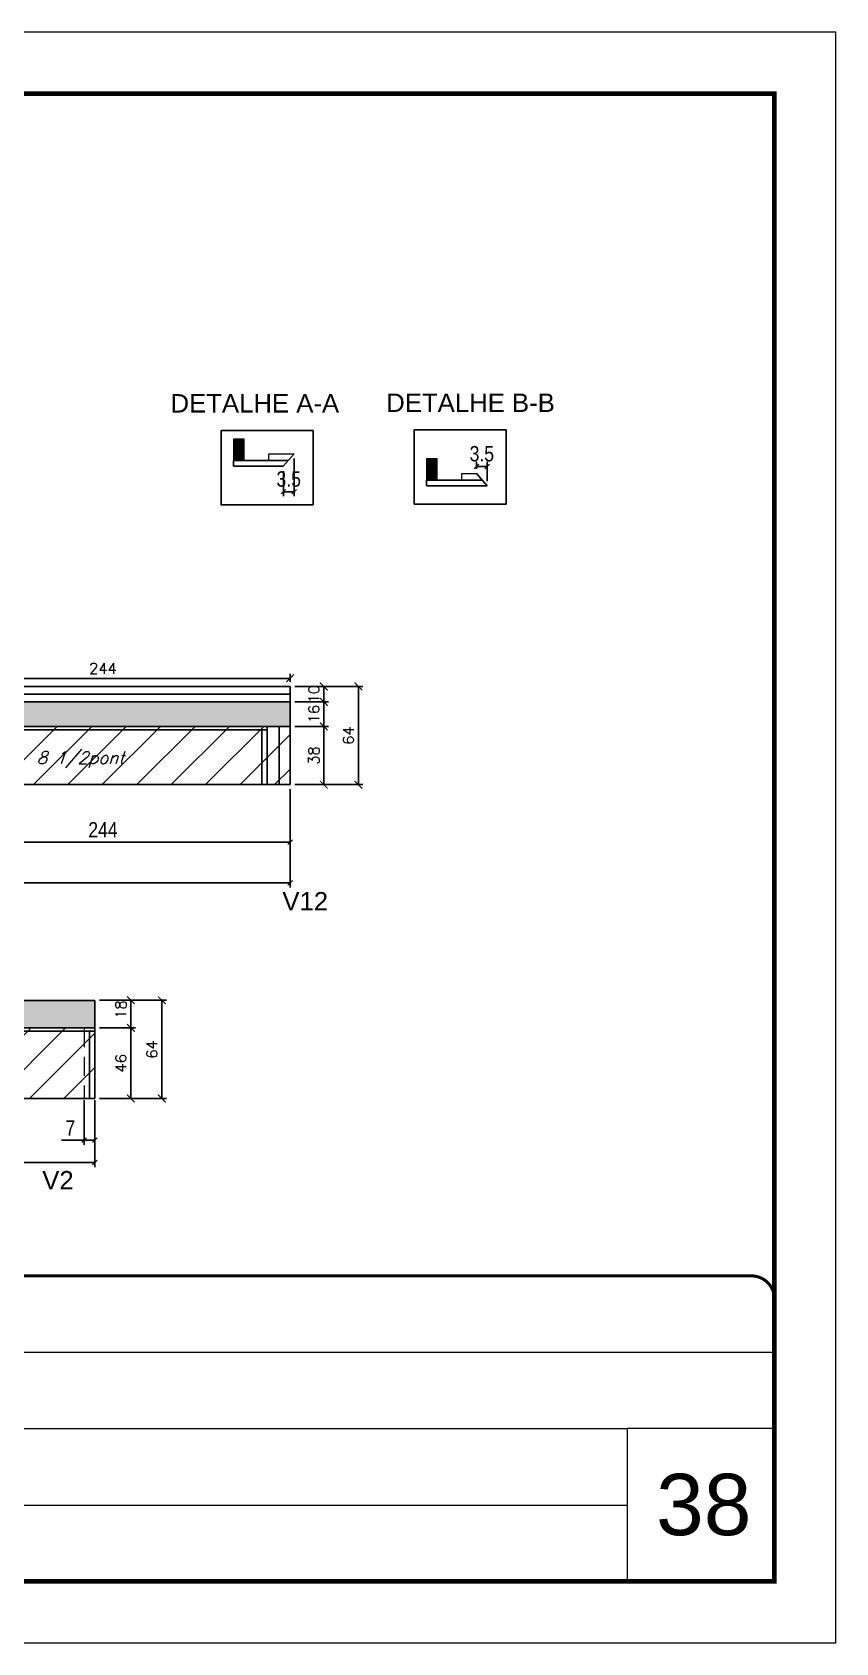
# Model space of a CAD drawing. Extents: x -10448 to -1189, y -11772 to 17235.
# Drawn here: x -7902 to -7378, y 5457 to 6507 of the extents above; entities that cross this region are included whole.
import ezdxf

# ---------------------------------------------------------------- set-up
doc = ezdxf.new("R2010")
doc.units = 0
for name, pattern in [('CONTINUO', [0]), ('DASHED', [0.75, 0.5, -0.25]), ('HIDDEN', [0.375, 0.25, -0.125])]:
    doc.linetypes.add(name, pattern=pattern)
for name, color, linetype in [('5', 5, 'Continuous'), ('COTA', 241, 'Continuous'), ('Painéis', 200, 'Continuous'), ('Reaproveitamento', 251, 'Continuous'), ('SARR_2.2x10', 60, 'Continuous'), ('SARR_2.2x7', 40, 'Continuous'), ('SARR_3.5x7', 81, 'Continuous'), ('texto', 7, 'Continuous')]:
    doc.layers.add(name, color=color, linetype=linetype)
for name, color, linetype, lineweight in [('CARIMBO', 255, 'Continuous', 9), ('Escoras', 2, 'Continuous', 25), ('Folhas', 255, 'Continuous', 9), ('Madeira', 126, 'Continuous', 18), ('Sarr 2.2x7', 40, 'Continuous', 9), ('SARRAFO DE PRESSAO', 251, 'DASHED', 9)]:
    doc.layers.add(name, color=color, linetype=linetype, lineweight=lineweight)
doc.styles.add('ARIAL', font='arial.ttf')
doc.styles.add('COTA TECNICA', font='techl___.ttf', dxfattribs={"height": 10})
doc.styles.add('Romans', font='romans.shx')
doc.styles.get("Standard").update_dxf_attribs({"font": 'arial.ttf'})
doc.dimstyles.new('Cota Paínel', dxfattribs={"dimtxt": 7, "dimasz": 5, "dimexe": 3, "dimexo": 3, "dimgap": 3, "dimtad": 1, "dimdec": 1, "dimzin": 12, "dimdsep": 46, "dimtxsty": 'Romans', "dimblk": 'ARCHTICK', "dimcen": 0, "dimclrd": 4, "dimclre": 4, "dimclrt": 1, "dimadec": 1, "dimazin": 3, "dimtfac": 1, "dimtdec": 1, "dimtmove": 0, "dimatfit": 3, "dimldrblk": 'OBLIQUE', "dimfxl": 1, "dimtolj": 1, "dimtzin": 12, "dimarcsym": 0})
doc.dimstyles.new('PAINEL', dxfattribs={"dimtxt": 10, "dimasz": 3, "dimexe": 3, "dimexo": 3, "dimgap": 3, "dimtad": 1, "dimdec": 1, "dimzin": 12, "dimdsep": 46, "dimtxsty": 'COTA TECNICA', "dimblk1": 'OBLIQUE', "dimblk2": 'OBLIQUE', "dimsah": 1, "dimcen": 0.9, "dimclrd": 4, "dimclre": 4, "dimclrt": 240, "dimadec": 1, "dimazin": 3, "dimtfac": 1, "dimtdec": 1, "dimtmove": 0, "dimatfit": 3, "dimfxl": 1, "dimtolj": 1, "dimtzin": 12, "dimarcsym": 0})
pattern_1 = [(50, (91.3537, 0), (5.46554, -0.4781726), [0.5715, -6.2865]), (355, (91.3537, 0), (-1.0573026, 5.7317054), [0.4572, -5.0292175]), (100.451445, (91.809, -0.04), (4.4082374, 5.2535326), [0.4857003, -5.3427073]), (46.1842, (91.354, 1.524), (8.1323712, -1.26127), [0.85725, -9.42975]), (96.63556, (92.031, 1.419), (7.122124, 7.422784), [0.728551, -8.014068]), (351.18415, (91.354, 1.524), (7.122124, 7.422784), [0.685799, -7.543792]), (21, (92.1157, 1.143), (4.5484317, -3.067956), [0.5715, -6.2865]), (326, (92.1157, 1.143), (1.8540609, 5.525639), [0.4572, -5.0292]), (71.451445, (92.4947, 0.8873), (6.4024926, 2.457683), [0.4857003, -5.342698]), (37.5, (91.3537, 0), (0.0926581, 2.53665117), [0, -4.96824, 0, -5.1054, 0, -5.04825]), (7.5, (91.3537, 0), (2.0045899, 3.00541724), [0, -2.91084, 0, -4.85394, 0, -1.92405]), (327.5, (89.6544, 0), (4.06771786, -0.17186232), [0, -1.905, 0, -5.9436, 0, -7.8867]), (317.5, (88.8924, 0), (4.4438754, 0.7627947), [0, -2.4765, 0, -3.94716, 0, -5.6007])]
pattern_2 = [(45, (91.354, 0), (-11.22532, 11.22532), [])]

# ---------------------------------------------------------------- blocks, each defined once
blk = doc.blocks.new('9999999999')
at = {"color": 30, "linetype": 'CONTINUO'}
for p, q in [((98564.6, 34379.6), (99584, 34379.6)), ((98564.6, 34329.8), (99488, 34329.8)), ((99584, 34329.8), (99488, 34329.8)), ((99488, 34329.8), (99488, 34230.2)), ((98564.6, 34280), (99488, 34280))]:
    blk.add_line(p, q, dxfattribs=at)
at = {"color": 30, "linetype": 'CONTINUO', "const_width": 2}
blk.add_lwpolyline([(99584, 34230.2), (99584, 34414.4, 0.414214), (99569, 34429.4), (98229, 34429.4, 0.414214), (98214, 34414.4), (98214, 34245.2, 0.414214), (98229, 34230.2), (99584, 34230.2)], format="xyb", dxfattribs=at)
at = {"layer": 'Folhas'}
blk.add_lwpolyline([(98139, 34190.2), (99624, 34190.2), (99624, 35240.2), (98139, 35240.2)], close=True, dxfattribs=at)
at = {"layer": 'Folhas', "color": 30, "const_width": 3}
blk.add_lwpolyline([(98214, 34230.2), (99584, 34230.2), (99584, 35200.2), (98214, 35200.2)], close=True, dxfattribs=at)
blk = doc.blocks.new('_Oblique')
at = {"color": 0, "linetype": 'ByBlock', "lineweight": -2}
blk.add_line((-0.5, -0.5), (0.5, 0.5), dxfattribs=at)
blk = doc.blocks.new('*D1129')
at = {"layer": 'Defpoints', "color": 0, "linetype": 'ByBlock', "transparency": 16777216}
for p in [(-7612.5, 6224), (-7612.5, 6219.3), (-7605.5, 6211.3)]:
    blk.add_point(p, dxfattribs=at)
at = {"layer": 'Escoras', "color": 4, "linetype": 'ByBlock', "lineweight": -2, "transparency": 16777216}
for p, q in [((-7612.5, 6222.3), (-7612.5, 6227)), ((-7605.5, 6214.3), (-7605.5, 6227)), ((-7605.5, 6224), (-7612.5, 6224))]:
    blk.add_line(p, q, dxfattribs=at)
at = {"layer": 'Escoras', "color": 4, "linetype": 'ByBlock', "lineweight": -2, "transparency": 16777216, "xscale": 3, "yscale": 3, "zscale": 3, "rotation": 180}
blk.add_blockref('_Oblique', (-7612.5, 6224), dxfattribs=at)
at = {"layer": 'Escoras', "color": 4, "linetype": 'ByBlock', "lineweight": -2, "transparency": 16777216, "xscale": 3, "yscale": 3, "zscale": 3}
blk.add_blockref('_Oblique', (-7605.5, 6224), dxfattribs=at)
at = {"layer": 'Escoras', "color": 240, "linetype": 'ByBlock', "transparency": 16777216, "insert": (-7609, 6232.2), "char_height": 10, "attachment_point": 5, "style": 'COTA TECNICA'}
blk.add_mtext('\\A1;3.5', dxfattribs=at)
blk = doc.blocks.new('*D1130')
at = {"layer": 'Defpoints', "color": 0, "linetype": 'ByBlock', "transparency": 16777216}
for p in [(-7731.4, 6232.2), (-7738.4, 6223.9), (-7738.4, 6207.5)]:
    blk.add_point(p, dxfattribs=at)
at = {"layer": 'Escoras', "color": 4, "linetype": 'ByBlock', "lineweight": -2, "transparency": 16777216}
for p, q in [((-7731.4, 6229.2), (-7731.4, 6204.5)), ((-7738.4, 6220.9), (-7738.4, 6204.5)), ((-7731.4, 6207.5), (-7738.4, 6207.5))]:
    blk.add_line(p, q, dxfattribs=at)
at = {"layer": 'Escoras', "color": 4, "linetype": 'ByBlock', "lineweight": -2, "transparency": 16777216, "xscale": 3, "yscale": 3, "zscale": 3, "rotation": 180}
blk.add_blockref('_Oblique', (-7738.4, 6207.5), dxfattribs=at)
at = {"layer": 'Escoras', "color": 4, "linetype": 'ByBlock', "lineweight": -2, "transparency": 16777216, "xscale": 3, "yscale": 3, "zscale": 3}
blk.add_blockref('_Oblique', (-7731.4, 6207.5), dxfattribs=at)
at = {"layer": 'Escoras', "color": 240, "linetype": 'ByBlock', "transparency": 16777216, "insert": (-7734.9, 6215.7), "char_height": 10, "attachment_point": 5, "style": 'COTA TECNICA'}
blk.add_mtext('\\A1;3.5', dxfattribs=at)
blk = doc.blocks.new('_ArchTick')
at = {"color": 0, "linetype": 'ByBlock', "const_width": 0.15}
blk.add_lwpolyline([(-0.5, -0.5), (0.5, 0.5)], dxfattribs=at)
blk = doc.blocks.new('*D1131')
at = {"layer": 'COTA', "color": 4, "lineweight": -2, "transparency": 16777216}
for p, q in [((-7731, 6054.5), (-7709, 6054.5)), ((-7712, 6016.5), (-7712, 6054.5)), ((-7731, 6016.5), (-7709, 6016.5))]:
    blk.add_line(p, q, dxfattribs=at)
at = {"layer": 'Defpoints', "color": 0, "transparency": 16777216}
for p in [(-7734, 6054.5), (-7712, 6054.5), (-7734, 6016.5)]:
    blk.add_point(p, dxfattribs=at)
at = {"layer": 'COTA', "color": 4, "lineweight": -2, "transparency": 16777216, "xscale": 5, "yscale": 5, "zscale": 5}
for p, rotation in [((-7712, 6054.5), 90), ((-7712, 6016.5), 270)]:
    blk.add_blockref('_ArchTick', p, dxfattribs=dict(at, rotation=rotation))
at = {"layer": 'COTA', "color": 1, "transparency": 16777216, "insert": (-7718.5, 6035.5), "char_height": 7, "attachment_point": 5, "rotation": 90, "style": 'Romans'}
blk.add_mtext('\\A1;38', dxfattribs=at)
blk = doc.blocks.new('*D1132')
at = {"layer": 'COTA', "color": 4, "lineweight": -2, "transparency": 16777216}
for p, q in [((-7731, 6070.5), (-7709, 6070.5)), ((-7712, 6054.5), (-7712, 6070.5)), ((-7731, 6054.5), (-7709, 6054.5))]:
    blk.add_line(p, q, dxfattribs=at)
at = {"layer": 'Defpoints', "color": 0, "transparency": 16777216}
for p in [(-7734, 6070.5), (-7712, 6070.5), (-7734, 6054.5)]:
    blk.add_point(p, dxfattribs=at)
at = {"layer": 'COTA', "color": 4, "lineweight": -2, "transparency": 16777216, "xscale": 5, "yscale": 5, "zscale": 5}
for p, rotation in [((-7712, 6070.5), 90), ((-7712, 6054.5), 270)]:
    blk.add_blockref('_ArchTick', p, dxfattribs=dict(at, rotation=rotation))
at = {"layer": 'COTA', "color": 1, "transparency": 16777216, "insert": (-7718.5, 6062.5), "char_height": 7, "attachment_point": 5, "rotation": 90, "style": 'Romans'}
blk.add_mtext('\\A1;16', dxfattribs=at)
blk = doc.blocks.new('*D1133')
at = {"layer": 'COTA', "color": 4, "lineweight": -2, "transparency": 16777216}
for p, q in [((-7731, 6080.5), (-7686.5, 6080.5)), ((-7689.5, 6016.5), (-7689.5, 6080.5)), ((-7731, 6016.5), (-7686.5, 6016.5))]:
    blk.add_line(p, q, dxfattribs=at)
at = {"layer": 'Defpoints', "color": 0, "transparency": 16777216}
for p in [(-7734, 6080.5), (-7689.5, 6080.5), (-7734, 6016.5)]:
    blk.add_point(p, dxfattribs=at)
at = {"layer": 'COTA', "color": 4, "lineweight": -2, "transparency": 16777216, "xscale": 5, "yscale": 5, "zscale": 5}
for p, rotation in [((-7689.5, 6080.5), 90), ((-7689.5, 6016.5), 270)]:
    blk.add_blockref('_ArchTick', p, dxfattribs=dict(at, rotation=rotation))
at = {"layer": 'COTA', "color": 1, "transparency": 16777216, "insert": (-7696, 6048.5), "char_height": 7, "attachment_point": 5, "rotation": 90, "style": 'Romans'}
blk.add_mtext('\\A1;64', dxfattribs=at)
blk = doc.blocks.new('*D1136')
at = {"layer": 'COTA', "color": 4, "linetype": 'ByBlock', "lineweight": -2, "transparency": 16777216}
for p, q in [((-8270.3, 6013.5), (-8270.3, 5949.5)), ((-7734, 6013.5), (-7734, 5949.5)), ((-8270.3, 5952.5), (-7734, 5952.5))]:
    blk.add_line(p, q, dxfattribs=at)
at = {"layer": 'Defpoints', "color": 0, "linetype": 'ByBlock', "transparency": 16777216}
for p in [(-8270.3, 6016.5), (-7734, 6016.5), (-7734, 5952.5)]:
    blk.add_point(p, dxfattribs=at)
at = {"layer": 'COTA', "color": 4, "linetype": 'ByBlock', "lineweight": -2, "transparency": 16777216, "xscale": 3, "yscale": 3, "zscale": 3, "rotation": 180}
blk.add_blockref('_Oblique', (-8270.3, 5952.5), dxfattribs=at)
at = {"layer": 'COTA', "color": 4, "linetype": 'ByBlock', "lineweight": -2, "transparency": 16777216, "xscale": 3, "yscale": 3, "zscale": 3}
blk.add_blockref('_Oblique', (-7734, 5952.5), dxfattribs=at)
at = {"layer": 'COTA', "color": 240, "linetype": 'ByBlock', "transparency": 16777216, "insert": (-8002.2, 5960.7), "char_height": 10, "attachment_point": 5, "style": 'COTA TECNICA'}
blk.add_mtext('\\A1;536.3', dxfattribs=at)
blk = doc.blocks.new('*D1137')
at = {"layer": 'COTA', "color": 4, "linetype": 'ByBlock', "lineweight": -2, "transparency": 16777216}
for p, q in [((-7978, 6013.5), (-7978, 5976)), ((-7734, 6001.3), (-7734, 5976)), ((-7978, 5979), (-7734, 5979))]:
    blk.add_line(p, q, dxfattribs=at)
at = {"layer": 'Defpoints', "color": 0, "linetype": 'ByBlock', "transparency": 16777216}
for p in [(-7978, 6016.5), (-7734, 6004.3), (-7734, 5979)]:
    blk.add_point(p, dxfattribs=at)
at = {"layer": 'COTA', "color": 4, "linetype": 'ByBlock', "lineweight": -2, "transparency": 16777216, "xscale": 3, "yscale": 3, "zscale": 3, "rotation": 180}
blk.add_blockref('_Oblique', (-7978, 5979), dxfattribs=at)
at = {"layer": 'COTA', "color": 4, "linetype": 'ByBlock', "lineweight": -2, "transparency": 16777216, "xscale": 3, "yscale": 3, "zscale": 3}
blk.add_blockref('_Oblique', (-7734, 5979), dxfattribs=at)
at = {"layer": 'COTA', "color": 240, "linetype": 'ByBlock', "transparency": 16777216, "insert": (-7856, 5987.1), "char_height": 10, "attachment_point": 5, "style": 'COTA TECNICA'}
blk.add_mtext('\\A1;244', dxfattribs=at)
blk = doc.blocks.new('*D1138')
at = {"layer": 'COTA', "color": 4, "lineweight": -2, "transparency": 16777216}
for p, q in [((-7731, 6080.5), (-7709, 6080.5)), ((-7712, 6070.5), (-7712, 6080.5)), ((-7731, 6070.5), (-7709, 6070.5))]:
    blk.add_line(p, q, dxfattribs=at)
at = {"layer": 'Defpoints', "color": 0, "transparency": 16777216}
for p in [(-7734, 6080.5), (-7712, 6080.5), (-7734, 6070.5)]:
    blk.add_point(p, dxfattribs=at)
at = {"layer": 'COTA', "color": 4, "lineweight": -2, "transparency": 16777216, "xscale": 5, "yscale": 5, "zscale": 5}
for p, rotation in [((-7712, 6080.5), 90), ((-7712, 6070.5), 270)]:
    blk.add_blockref('_ArchTick', p, dxfattribs=dict(at, rotation=rotation))
at = {"layer": 'COTA', "color": 1, "transparency": 16777216, "insert": (-7718.5, 6075.5), "char_height": 7, "attachment_point": 5, "rotation": 90, "style": 'Romans'}
blk.add_mtext('\\A1;10', dxfattribs=at)
blk = doc.blocks.new('*D1141')
at = {"layer": 'COTA', "color": 4, "linetype": 'ByBlock', "lineweight": -2, "transparency": 16777216}
for p, q in [((-8076.3, 5810.7), (-8076.3, 5767.2)), ((-7861.3, 5810.7), (-7861.3, 5767.2)), ((-8076.3, 5770.2), (-7861.3, 5770.2))]:
    blk.add_line(p, q, dxfattribs=at)
at = {"layer": 'Defpoints', "color": 0, "linetype": 'ByBlock', "transparency": 16777216}
for p in [(-8076.3, 5813.7), (-7861.3, 5813.7), (-7861.3, 5770.2)]:
    blk.add_point(p, dxfattribs=at)
at = {"layer": 'COTA', "color": 4, "linetype": 'ByBlock', "lineweight": -2, "transparency": 16777216, "xscale": 3, "yscale": 3, "zscale": 3, "rotation": 180}
blk.add_blockref('_Oblique', (-8076.3, 5770.2), dxfattribs=at)
at = {"layer": 'COTA', "color": 4, "linetype": 'ByBlock', "lineweight": -2, "transparency": 16777216, "xscale": 3, "yscale": 3, "zscale": 3}
blk.add_blockref('_Oblique', (-7861.3, 5770.2), dxfattribs=at)
at = {"layer": 'COTA', "color": 240, "linetype": 'ByBlock', "transparency": 16777216, "insert": (-7968.8, 5778.3), "char_height": 10, "attachment_point": 5, "style": 'COTA TECNICA'}
blk.add_mtext('\\A1;215', dxfattribs=at)
blk = doc.blocks.new('*D1142')
at = {"layer": 'COTA', "color": 4, "linetype": 'ByBlock', "lineweight": -2, "transparency": 16777216}
for p, q in [((-7868.3, 5810.7), (-7868.3, 5781.7)), ((-7861.3, 5810.7), (-7861.3, 5781.7)), ((-7868.3, 5784.7), (-7883.1, 5784.7)), ((-7861.3, 5784.7), (-7868.3, 5784.7))]:
    blk.add_line(p, q, dxfattribs=at)
at = {"layer": 'Defpoints', "color": 0, "linetype": 'ByBlock', "transparency": 16777216}
for p in [(-7868.3, 5813.7), (-7861.3, 5813.7), (-7868.3, 5784.7)]:
    blk.add_point(p, dxfattribs=at)
at = {"layer": 'COTA', "color": 4, "linetype": 'ByBlock', "lineweight": -2, "transparency": 16777216, "xscale": 3, "yscale": 3, "zscale": 3, "rotation": 180}
blk.add_blockref('_Oblique', (-7868.3, 5784.7), dxfattribs=at)
at = {"layer": 'COTA', "color": 4, "linetype": 'ByBlock', "lineweight": -2, "transparency": 16777216, "xscale": 3, "yscale": 3, "zscale": 3}
blk.add_blockref('_Oblique', (-7861.3, 5784.7), dxfattribs=at)
at = {"layer": 'COTA', "color": 240, "linetype": 'ByBlock', "transparency": 16777216, "insert": (-7877.2, 5792.7), "char_height": 10, "attachment_point": 5, "style": 'COTA TECNICA'}
blk.add_mtext('\\A1;7', dxfattribs=at)
blk = doc.blocks.new('*D1145')
at = {"layer": 'COTA', "color": 4, "lineweight": -2, "transparency": 16777216}
for p, q in [((-7858.3, 5857.9), (-7834.8, 5857.9)), ((-7837.8, 5811.9), (-7837.8, 5857.9)), ((-7858.3, 5811.9), (-7834.8, 5811.9))]:
    blk.add_line(p, q, dxfattribs=at)
at = {"layer": 'Defpoints', "color": 0, "transparency": 16777216}
for p in [(-7861.3, 5857.9), (-7837.8, 5857.9), (-7861.3, 5811.9)]:
    blk.add_point(p, dxfattribs=at)
at = {"layer": 'COTA', "color": 4, "lineweight": -2, "transparency": 16777216, "xscale": 5, "yscale": 5, "zscale": 5}
for p, rotation in [((-7837.8, 5857.9), 90), ((-7837.8, 5811.9), 270)]:
    blk.add_blockref('_ArchTick', p, dxfattribs=dict(at, rotation=rotation))
at = {"layer": 'COTA', "color": 1, "transparency": 16777216, "insert": (-7844.3, 5834.9), "char_height": 7, "attachment_point": 5, "rotation": 90, "style": 'Romans'}
blk.add_mtext('\\A1;46', dxfattribs=at)
blk = doc.blocks.new('*D1146')
at = {"layer": 'COTA', "color": 4, "lineweight": -2, "transparency": 16777216}
for p, q in [((-7858.3, 5875.9), (-7834.8, 5875.9)), ((-7837.8, 5857.9), (-7837.8, 5875.9)), ((-7858.3, 5857.9), (-7834.8, 5857.9))]:
    blk.add_line(p, q, dxfattribs=at)
at = {"layer": 'Defpoints', "color": 0, "transparency": 16777216}
for p in [(-7861.3, 5875.9), (-7837.8, 5875.9), (-7861.3, 5857.9)]:
    blk.add_point(p, dxfattribs=at)
at = {"layer": 'COTA', "color": 4, "lineweight": -2, "transparency": 16777216, "xscale": 5, "yscale": 5, "zscale": 5}
for p, rotation in [((-7837.8, 5875.9), 90), ((-7837.8, 5857.9), 270)]:
    blk.add_blockref('_ArchTick', p, dxfattribs=dict(at, rotation=rotation))
at = {"layer": 'COTA', "color": 1, "transparency": 16777216, "insert": (-7844.3, 5869.9), "char_height": 7, "attachment_point": 5, "rotation": 90, "style": 'Romans'}
blk.add_mtext('\\A1;18', dxfattribs=at)
blk = doc.blocks.new('*D1147')
at = {"layer": 'COTA', "color": 4, "lineweight": -2, "transparency": 16777216}
for p, q in [((-7858.3, 5875.9), (-7814.6, 5875.9)), ((-7817.6, 5811.9), (-7817.6, 5875.9)), ((-7858.3, 5811.9), (-7814.6, 5811.9))]:
    blk.add_line(p, q, dxfattribs=at)
at = {"layer": 'Defpoints', "color": 0, "transparency": 16777216}
for p in [(-7861.3, 5875.9), (-7817.6, 5875.9), (-7861.3, 5811.9)]:
    blk.add_point(p, dxfattribs=at)
at = {"layer": 'COTA', "color": 4, "lineweight": -2, "transparency": 16777216, "xscale": 5, "yscale": 5, "zscale": 5}
for p, rotation in [((-7817.6, 5875.9), 90), ((-7817.6, 5811.9), 270)]:
    blk.add_blockref('_ArchTick', p, dxfattribs=dict(at, rotation=rotation))
at = {"layer": 'COTA', "color": 1, "transparency": 16777216, "insert": (-7824.1, 5843.9), "char_height": 7, "attachment_point": 5, "rotation": 90, "style": 'Romans'}
blk.add_mtext('\\A1;64', dxfattribs=at)
blk = doc.blocks.new('*D1150')
at = {"layer": 'COTA', "color": 4, "lineweight": -2, "transparency": 16777216}
for p, q in [((-7978, 6083.5), (-7978, 6088.8)), ((-7978, 6085.8), (-7734, 6085.8)), ((-7734, 6083.5), (-7734, 6088.8))]:
    blk.add_line(p, q, dxfattribs=at)
at = {"layer": 'Defpoints', "color": 0, "transparency": 16777216}
for p in [(-7978, 6080.5), (-7734, 6085.8), (-7734, 6080.5)]:
    blk.add_point(p, dxfattribs=at)
at = {"layer": 'COTA', "color": 4, "lineweight": -2, "transparency": 16777216, "xscale": 5, "yscale": 5, "zscale": 5, "rotation": 180}
blk.add_blockref('_ArchTick', (-7978, 6085.8), dxfattribs=at)
at = {"layer": 'COTA', "color": 4, "lineweight": -2, "transparency": 16777216, "xscale": 5, "yscale": 5, "zscale": 5}
blk.add_blockref('_ArchTick', (-7734, 6085.8), dxfattribs=at)
at = {"layer": 'COTA', "color": 1, "transparency": 16777216, "insert": (-7856, 6092.3), "char_height": 7, "attachment_point": 5, "style": 'Romans'}
blk.add_mtext('\\A1;244', dxfattribs=at)

msp = doc.modelspace()

# ---------------------------------------------------------------- hatches: boundary and pattern name
at = {"layer": 'COTA', "linetype": 'ByBlock'}
h = msp.add_hatch(dxfattribs=at)
h.set_pattern_fill('AR-CONC', color=256, scale=0.03)
h.set_pattern_definition(pattern_1)
h.paths.add_polyline_path([(-8564.34, 6080.52), (-8564.34, 6062.52), (-8326.04, 6062.52), (-8326.04, 6016.52), (-8270.32, 6016.52), (-8270.32, 6054.52), (-7734.02, 6054.52), (-7734.02, 6070.52), (-8270.32, 6070.52), (-8270.32, 6080.52)])
h = msp.add_hatch(dxfattribs=at)
h.set_pattern_fill('AR-CONC', color=256, scale=0.03)
h.set_pattern_definition(pattern_1)
h.paths.add_polyline_path([(-7861.34, 5857.89), (-7861.34, 5875.89), (-8564.34, 5875.89), (-8564.34, 5857.89)])
at = {"layer": 'Madeira'}
h = msp.add_hatch(dxfattribs=at)
h.set_pattern_fill('ANSI31', color=256, scale=0.2, angle=270, style=0)
h.set_pattern_definition([(315, (8859.9448, -7129.585), (0.449012806, 0.449012806), [])])
h.paths.add_polyline_path([(-7770.92, 6227.81), (-7763.92, 6227.81), (-7763.92, 6241.81), (-7770.92, 6241.81)])
h = msp.add_hatch(dxfattribs=at)
h.set_pattern_fill('ANSI31', color=256, scale=0.2, angle=270, style=0)
h.set_pattern_definition([(315, (8791.5782, -7142.46994), (0.449012806, 0.449012806), [])])
h.paths.add_polyline_path([(-7645.02, 6214.92), (-7638.02, 6214.92), (-7638.02, 6228.92), (-7645.02, 6228.92)])
at = {"layer": 'Reaproveitamento'}
h = msp.add_hatch(dxfattribs=at)
h.set_pattern_fill('ANSI31', color=256, scale=5)
h.set_pattern_definition(pattern_2)
h.paths.add_polyline_path([(-7734.02, 6016.52), (-7734.02, 6054.52), (-7978.02, 6054.52), (-7978.02, 6016.52)])
h = msp.add_hatch(dxfattribs=at)
h.set_pattern_fill('ANSI31', color=256, scale=5)
h.set_pattern_definition(pattern_2)
h.paths.add_polyline_path([(-8076.34, 5857.89), (-8076.34, 5811.89), (-7861.34, 5811.89), (-7861.34, 5857.89)])

# ---------------------------------------------------------------- linework, layer by layer
at = {"linetype": 'ByBlock'}
for points in [[(-7593.07, 6247.72), (-7653.06, 6247.72), (-7653.06, 6199.38), (-7593.07, 6199.38)], [(-7778.96, 6247.35), (-7718.97, 6247.35), (-7718.97, 6199.01), (-7778.96, 6199.01)]]:
    msp.add_lwpolyline(points, close=True, dxfattribs=at)
at = {"layer": 'COTA', "linetype": 'ByBlock'}
for p, q in [((-7734.02, 6054.52), (-7734.02, 6070.52)), ((-8564.34, 5875.89), (-7861.34, 5875.89)), ((-7861.34, 5857.89), (-7861.34, 5875.89))]:
    msp.add_line(p, q, dxfattribs=at)
at = {"layer": 'Madeira'}
for points in [[(-7770.92, 6227.81), (-7763.92, 6227.81), (-7763.92, 6241.81), (-7770.92, 6241.81)], [(-7645.02, 6214.92), (-7638.02, 6214.92), (-7638.02, 6228.92), (-7645.02, 6228.92)]]:
    msp.add_lwpolyline(points, close=True, dxfattribs=at)
at = {"layer": 'Painéis', "linetype": 'ByBlock'}
for p, q in [((-7735.25, 6227.81), (-7770.9, 6227.81)), ((-7770.9, 6227.81), (-7770.9, 6224.21)), ((-7731.39, 6232.21), (-7738.41, 6224.21)), ((-7738.41, 6224.21), (-7770.9, 6224.21)), ((-7612.49, 6219.32), (-7605.47, 6211.32)), ((-7608.63, 6214.92), (-7645, 6214.92)), ((-7645, 6214.92), (-7645, 6211.32)), ((-7605.47, 6211.32), (-7645, 6211.32)), ((-8270.32, 6080.52), (-7734.02, 6080.52)), ((-7734.02, 6070.52), (-7734.02, 6080.52)), ((-8270.32, 6070.52), (-7734.02, 6070.52)), ((-8270.32, 6054.52), (-7734.02, 6054.52)), ((-7734.02, 6016.52), (-7734.02, 6054.52)), ((-8270.32, 6016.52), (-7734.02, 6016.52))]:
    msp.add_line(p, q, dxfattribs=at)
at = {"layer": 'Painéis'}
for p, q in [((-8564.34, 5857.89), (-7861.34, 5857.89)), ((-7861.34, 5857.89), (-7861.34, 5811.89)), ((-8564.34, 5811.89), (-7861.34, 5811.89)), ((-8564.34, 5811.89), (-7861.34, 5811.89))]:
    msp.add_line(p, q, dxfattribs=at)
at = {"layer": 'Sarr 2.2x7'}
for p, q in [((-7747.96, 6227.81), (-7747.96, 6232.21)), ((-7747.96, 6232.21), (-7731.39, 6232.21)), ((-7731.39, 6232.21), (-7735.25, 6227.81)), ((-7622.06, 6214.92), (-7622.06, 6219.32)), ((-7622.06, 6219.32), (-7612.49, 6219.32)), ((-7612.49, 6219.32), (-7608.63, 6214.92))]:
    msp.add_line(p, q, dxfattribs=at)
at = {"layer": 'Sarr 2.2x7', "linetype": 'HIDDEN', "ltscale": 50}
msp.add_line((-7868.34, 5857.89), (-7868.34, 5811.89), dxfattribs=at)
at = {"layer": 'SARR_2.2x10', "linetype": 'ByBlock'}
msp.add_line((-7978.02, 6075.52), (-7734.02, 6075.52), dxfattribs=at)
at = {"layer": 'SARR_2.2x7', "linetype": 'Continuous'}
for p, q in [((-7978.02, 6052.32), (-7749.02, 6052.32)), ((-7741.02, 6016.52), (-7741.02, 6054.52)), ((-8076.34, 5855.69), (-7861.34, 5855.69))]:
    msp.add_line(p, q, dxfattribs=at)
at = {"layer": 'SARR_3.5x7'}
for p, q in [((-7752.52, 6052.32), (-7752.52, 6016.52)), ((-7749.02, 6054.52), (-7749.02, 6016.52)), ((-7752.52, 6016.52), (-7749.02, 6016.52)), ((-7864.84, 5855.69), (-7864.84, 5811.89))]:
    msp.add_line(p, q, dxfattribs=at)

# ---------------------------------------------------------------- block references
at = {"layer": 'SARRAFO DE PRESSAO', "color": 6, "linetype": 'ByBlock'}
msp.add_blockref('9999999999', (-107002.26, -28733.15), dxfattribs=at)

# ---------------------------------------------------------------- texts
at = {"layer": '5', "color": 7, "linetype": 'Continuous'}
for s, rotation, p in [('DETALHE A-A', 359.99996, (-7811.94, 6259.11)), ('DETALHE B-B', 0.00004, (-7671.33, 6259.49))]:
    msp.add_text(s, height=12, rotation=rotation, dxfattribs=at).set_placement(p)
at = {"layer": '5', "linetype": 'Continuous'}
for s, p in [('V12', (-7739.04, 5934.47)), ('V2', (-7895.56, 5752.61))]:
    msp.add_text(s, height=12, rotation=0.00004, dxfattribs=at).set_placement(p)
at = {"layer": 'CARIMBO', "style": 'ARIAL'}
msp.add_text('38', height=40, dxfattribs=at).set_placement((-7495.42, 5527.2))
at = {"layer": 'texto', "color": 2, "insert": (-7870.66, 6032.74), "char_height": 8, "attachment_point": 5, "style": 'Romans'}
msp.add_mtext('{\\Q19;\\C256;8 1/2pont}', dxfattribs=at)

# ---------------------------------------------------------------- dimensions: what is measured, and where the dimension line sits
at = {"layer": 'COTA'}
dim = msp.add_linear_dim(base=(-7734.02, 6085.76), p1=(-7978.02, 6080.52), p2=(-7734.02, 6080.52), dimstyle='Cota Paínel', override={"dimtmove": 1}, dxfattribs=at)
dim.commit()
dim.dimension.update_dxf_attribs({"geometry": '*D1150', "text_midpoint": (-7856.02, 6092.26)})
for base, p1, p2, picture, middle in [((-7689.52, 6080.52), (-7734.02, 6016.52), (-7734.02, 6080.52), '*D1133', (-7696.02, 6048.52)), ((-7712.02, 6054.52), (-7734.02, 6016.52), (-7734.02, 6054.52), '*D1131', (-7718.52, 6035.52)), ((-7837.8, 5857.89), (-7861.34, 5811.89), (-7861.34, 5857.89), '*D1145', (-7844.3, 5834.89))]:
    dim = msp.add_linear_dim(base=base, p1=p1, p2=p2, angle=90, dimstyle='Cota Paínel', dxfattribs=at)
    dim.commit()
    dim.dimension.update_dxf_attribs({"geometry": picture, "text_midpoint": middle})
for base, p1, p2, angle, picture, middle in [((-7712.02, 6080.52), (-7734.02, 6070.52), (-7734.02, 6080.52), 90, '*D1138', (-7712.02, 6075.52)), ((-7712.02, 6070.52), (-7734.02, 6054.52), (-7734.02, 6070.52), 90, '*D1132', (-7712.02, 6062.52)), ((-7837.8, 5875.89), (-7861.34, 5857.89), (-7861.34, 5875.89), 270, '*D1146', (-7837.8, 5869.89)), ((-7817.56, 5875.89), (-7861.34, 5811.89), (-7861.34, 5875.89), 90, '*D1147', (-7817.56, 5843.89))]:
    dim = msp.add_linear_dim(base=base, p1=p1, p2=p2, angle=angle, dimstyle='Cota Paínel', dxfattribs=at)
    dim.commit()
    dim.dimension.update_dxf_attribs({"geometry": picture, "text_midpoint": middle, "dimtype": 160})
at = {"layer": 'COTA', "linetype": 'ByBlock'}
for base, p1, p2, picture, middle in [((-7734.02, 5952.48), (-8270.32, 6016.52), (-7734.02, 6016.52), '*D1136', (-8002.17, 5960.7)), ((-7734.02, 5978.98), (-7978.02, 6016.52), (-7734.02, 6004.27), '*D1137', (-7856.02, 5987.06)), ((-7868.34, 5784.65), (-7861.34, 5813.67), (-7868.34, 5813.67), '*D1142', (-7877.21, 5792.73))]:
    dim = msp.add_linear_dim(base=base, p1=p1, p2=p2, dimstyle='PAINEL', dxfattribs=at)
    dim.commit()
    dim.dimension.update_dxf_attribs({"geometry": picture, "text_midpoint": middle})
dim = msp.add_linear_dim(base=(-7861.34, 5770.21), p1=(-8076.34, 5813.67), p2=(-7861.34, 5813.67), dimstyle='PAINEL', override={"dimtmove": 1}, dxfattribs=at)
dim.commit()
dim.dimension.update_dxf_attribs({"geometry": '*D1141', "text_midpoint": (-7968.84, 5778.32)})
at = {"layer": 'Escoras', "linetype": 'ByBlock'}
for base, p1, p2, picture, middle in [((-7612.49, 6223.98), (-7605.47, 6211.32), (-7612.49, 6219.32), '*D1129', (-7608.98, 6223.98)), ((-7738.41, 6207.48), (-7731.39, 6232.21), (-7738.41, 6223.86), '*D1130', (-7734.9, 6207.48))]:
    dim = msp.add_linear_dim(base=base, p1=p1, p2=p2, angle=180, dimstyle='PAINEL', override={"dimlfac": 0.5}, dxfattribs=at)
    dim.commit()
    dim.dimension.update_dxf_attribs({"geometry": picture, "text_midpoint": middle, "dimtype": 160})

doc.saveas('drawing.dxf')
